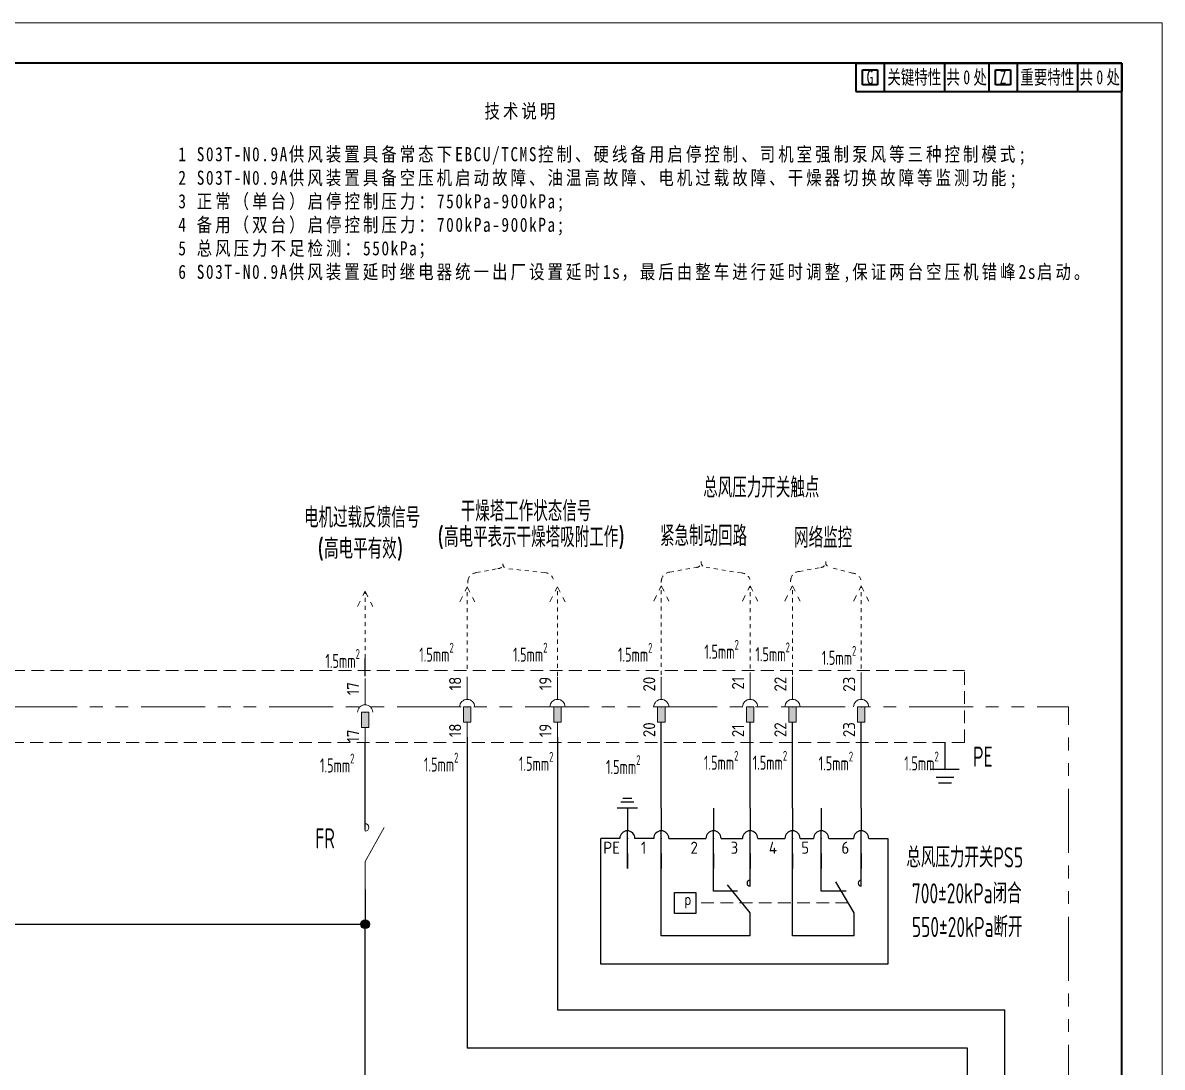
# Model space of a CAD drawing. Header units: millimetres. Extents: x 0 to 840, y 0 to 594.
# Drawn here: x 557.3 to 840, y 335 to 594 of the extents above; entities that cross this region are included whole.
import ezdxf
from ezdxf.enums import TextEntityAlignment as Align

# ---------------------------------------------------------------- set-up
doc = ezdxf.new("R2010")
doc.units = ezdxf.units.MM
for name, pattern in [('CENTER2', [12, 7, -1, 1, -1, 1, -1]), ('HIDDEN', [9.525, 6.35, -3.175]), ('PHANTOM2', [31.75, 15.875, -3.175, 3.175, -3.175, 3.175, -3.175]), ('虚线', [2, 1, -1])]:
    doc.linetypes.add(name, pattern=pattern)
for name, color, linetype, lineweight in [('AM_3', 3, '虚线', 13), ('BLK_0.5mm^2', 7, 'Continuous', 18), ('SYMS', 7, 'Continuous', 18), ('TERMS', 4, 'Continuous', 18), ('双点划线', 6, 'CENTER2', 18), ('尺寸线层', 3, 'Continuous', 13), ('标注', 3, 'Continuous', 18), ('粗实线', 7, 'Continuous', 35), ('粗实线层', 7, 'Continuous', 25), ('虚线', 2, 'HIDDEN', 18), ('虚线层', 6, '虚线', 13)]:
    doc.layers.add(name, color=color, linetype=linetype, lineweight=lineweight)
doc.styles.add('PIN', font='simplex.shx', dxfattribs={"width": 0.75, "bigfont": 'gbcbig.shx'})
doc.styles.add('WD_IEC', font='isocp2.shx', dxfattribs={"width": 0.9, "bigfont": 'gbcbig.shx'})
doc.styles.add('标准', font='isoct2.shx')
doc.styles.add('海泰标注样式', font='isocp.shx', dxfattribs={"width": 0.7, "bigfont": 'gbcbig.shx'})
doc.styles.add('海泰汉字样式', font='仿宋_GB2312.ttf', dxfattribs={"width": 0.7})

# ---------------------------------------------------------------- blocks, each defined once
blk = doc.blocks.new('NJHT-A1')
at = {"color": 7, "linetype": 'Continuous', "lineweight": 18}
for p, q in [((840, 594), (0, 594)), ((840, 0), (840, 594))]:
    blk.add_line(p, q, dxfattribs=at)
at = {"color": 7, "linetype": 'Continuous', "lineweight": 35}
for p, q in [((830, 584), (25, 584)), ((830, 10), (830, 584))]:
    blk.add_line(p, q, dxfattribs=at)
at = {"color": 2, "linetype": 'Continuous', "lineweight": 18, "style": '海泰汉字样式', "width": 0.6}
blk.add_attdef('5', text='', height=5, rotation=180, dxfattribs=at).set_placement((50, 578.5), align=Align.MIDDLE_CENTER)
at = {"color": 2, "linetype": 'Continuous', "lineweight": 18, "style": '海泰汉字样式'}
for tag, height, width, p in [('1', 5, 0.7, (805, 59.25)), ('2', 5, 0.7, (805, 51.75)), ('7', 5, 0.7, (755, 50.5)), ('3', 5, 0.6, (805, 38)), ('12', 3.5, 0.7, (668, 34.5)), ('13', 3.5, 0.6, (682, 34.5)), ('20', 3.5, 0.7, (708, 34.5)), ('21', 3.5, 0.6, (722, 34.5)), ('14', 3.5, 0.7, (668, 27.5)), ('15', 3.5, 0.6, (682, 27.5)), ('22', 3.5, 0.7, (708, 27.5)), ('23', 3.5, 0.6, (722, 27.5)), ('8', 3.5, 0.7, (762, 22.5)), ('9', 3.5, 0.7, (774, 22.5)), ('4', 5, 0.6, (805, 22.5)), ('16', 3.5, 0.7, (668, 20.5)), ('17', 3.5, 0.6, (682, 20.5)), ('24', 3.5, 0.7, (708, 20.5)), ('25', 3.5, 0.6, (722, 20.5)), ('18', 3.5, 0.7, (668, 13.5)), ('19', 3.5, 0.6, (682, 13.5)), ('26', 3.5, 0.7, (708, 13.5)), ('27', 3.5, 0.6, (722, 13.5)), ('11', 3.5, 0.7, (742.5, 13.5)), ('10', 3.5, 0.7, (767.5, 13.5)), ('6', 3.5, 0.7, (811.57, 13.5))]:
    blk.add_attdef(tag, text='', height=height, dxfattribs=dict(at, width=width)).set_placement(p, align=Align.MIDDLE_CENTER)
blk = doc.blocks.new('质量特性标注表')
at = {"layer": '粗实线'}
for p, q in [((0, 0), (0, -7)), ((0, 0), (66, 0)), ((7, 0), (7, -7)), ((22, 0), (22, -7)), ((33, 0), (33, -7)), ((40, 0), (40, -7)), ((55, 0), (55, -7)), ((66, 0), (66, -7)), ((1.65, -1.65), (5.35, -1.65)), ((1.65, -5.35), (1.65, -1.65)), ((5.35, -1.65), (5.35, -5.35)), ((34.65, -1.65), (38.35, -1.65)), ((34.65, -5.35), (34.65, -1.65)), ((38.35, -1.65), (38.35, -5.35)), ((5.35, -5.35), (1.65, -5.35)), ((38.35, -5.35), (34.65, -5.35)), ((0, -7), (66, -7))]:
    blk.add_line(p, q, dxfattribs=at)
at = {"layer": '标注', "color": 2, "style": '海泰汉字样式', "width": 0.7}
for s, p in [('G', (3.5, -3.5)), ('关键特性', (14.5, -3.5)), ('共  处', (27.5, -3.5)), ('Z', (36.5, -3.5)), ('重要特性', (47.5, -3.5)), ('共  处', (60.5, -3.5))]:
    blk.add_text(s, height=3.5, dxfattribs=at).set_placement(p, align=Align.MIDDLE_CENTER)
for tag, p in [('关键特性处数', (27.5, -3.5)), ('重要特性处数', (60.5, -3.5))]:
    blk.add_attdef(tag, text='', height=3.5, dxfattribs=at).set_placement(p, align=Align.MIDDLE_CENTER)
blk = doc.blocks.new('VC02JP_1')
blk.add_hatch(color=256).paths.add_polyline_path([(0.62, -2.5), (0.62, 0), (-0.62, 0), (-0.62, -2.5)], flags=0)
for p, q in [((0, 5), (0, 1.25)), ((0, -2.5), (0, -5))]:
    blk.add_line(p, q)
blk.add_lwpolyline([(0.62, 0), (-0.62, 0), (-0.62, -2.5), (0.62, -2.5)], close=True)
blk.add_arc((0, 0), 1.25, 0, 180)
blk.add_point((0, 0))
at = {"style": 'WD_IEC'}
for tag, p in [('INST', (-5.25, 8)), ('LOC', (-5.25, 5)), ('TAG2', (-5.25, 2)), ('DESC1', (-5.25, -5.1)), ('DESC2', (-5.25, -8.1)), ('DESC3', (-5.25, -11.1))]:
    blk.add_attdef(tag, text='', height=2, dxfattribs=at).set_placement(p, align=Align.RIGHT)
blk.add_attdef('TERM02', text='', height=2, rotation=90, dxfattribs=at).set_placement((-1, 5), align=Align.RIGHT)
for tag, p, height in [('X2TERM02', (0, 5), 0.32), ('X2TERMDESC02', (0, 4.48), 0.32), ('MFG', (2.75, 4), 1.5), ('CAT', (2.75, 1.5), 1.5), ('X4LINK', (-1.25, -1.25), 0.32), ('X1LINK', (1.25, -1.25), 0.32), ('ASSYCODE', (2.75, -2.75), 1), ('FAMILY', (2.75, -4.25), 1), ('X8TERM01', (0, -5), 0.32), ('X8TERMDESC01', (0, -5.52), 0.32), ('CATDESC', (2.75, -5.75), 1)]:
    blk.add_attdef(tag, p, '', height=height, dxfattribs=at)
blk.add_attdef('TERM01', (-1, -5), '', height=2, rotation=90, dxfattribs=at)
blk = doc.blocks.new('HA1X2_1')
blk.add_lwpolyline([(-1.25, -2.5), (0, 0), (1.25, -2.5)])
at = {"style": 'WD_IEC'}
for tag, p in [('DESC1', (0, 5.1)), ('DESC2', (0, 1.25))]:
    blk.add_attdef(tag, text='', height=2.5, dxfattribs=at).set_placement(p, align=Align.CENTER)
blk.add_attdef('X8TERM01', (0, 0), '', height=0.32, dxfattribs=at)
blk = doc.blocks.new('gtsdf')
for p, q in [((899.43, -231.17), (899.43, -236.8)), ((907.84, -231.17), (907.84, -236.8)), ((920.8, -231.17), (920.8, -236.8)), ((929.87, -231.17), (929.87, -236.8)), ((940.39, -231.17), (940.39, -236.8)), ((947.51, -231.17), (947.51, -236.8)), ((957.43, -231.17), (957.43, -236.8)), ((899.43, -246.17), (899.43, -236.8)), ((907.84, -262.86), (907.84, -236.8)), ((920.8, -251.76), (920.8, -236.8)), ((929.87, -250.52), (929.87, -236.8)), ((940.39, -262.86), (940.39, -236.8)), ((947.51, -251.76), (947.51, -236.8)), ((957.43, -250.52), (957.43, -236.8)), ((892.81, -269.86), (892.81, -238.67)), ((897.55, -238.67), (892.81, -238.67)), ((905.97, -238.67), (901.3, -238.67)), ((909.72, -238.67), (918.92, -238.67)), ((922.67, -238.67), (928, -238.67)), ((931.75, -238.67), (938.51, -238.67)), ((942.26, -238.67), (945.63, -238.67)), ((949.38, -238.67), (955.56, -238.67)), ((959.31, -238.67), (964.08, -238.67)), ((964.08, -238.67), (964.08, -269.86)), ((899.43, -242.42), (899.43, -246.17)), ((907.84, -242.42), (907.84, -246.17)), ((920.8, -242.42), (920.8, -246.17)), ((929.87, -242.42), (929.87, -246.17)), ((940.39, -242.42), (940.39, -246.17)), ((947.51, -242.42), (947.51, -246.17)), ((957.43, -242.42), (957.43, -246.17)), ((911.13, -252.05), (916.38, -252.05)), ((911.13, -257.3), (911.13, -252.05)), ((916.38, -252.05), (916.38, -257.3)), ((926.78, -251.76), (920.8, -251.76)), ((953.69, -251.76), (947.51, -251.76)), ((916.38, -257.3), (911.13, -257.3)), ((929.87, -262.86), (907.84, -262.86)), ((955.71, -262.86), (940.39, -262.86)), ((964.08, -269.86), (892.81, -269.86))]:
    blk.add_line(p, q)
at = {"color": 7, "ltscale": 0.287133}
for p, q in [((929.87, -257.09), (924.24, -250.16)), ((955.71, -257.09), (951.1, -249.46))]:
    blk.add_line(p, q, dxfattribs=at)
at = {"color": 7}
for p, q in [((929.87, -262.86), (929.87, -257.09)), ((955.71, -262.86), (955.71, -257.09))]:
    blk.add_line(p, q, dxfattribs=at)
for centre, radius, start, end in [((899.43, -238.67), 1.88, 0, 180), ((907.84, -238.67), 1.88, 0, 180), ((920.8, -238.67), 1.88, 0, 180), ((929.87, -238.67), 1.88, 0, 180), ((929.87, -238.67), 1.88, 0, 180), ((940.39, -238.67), 1.88, 0, 180), ((947.51, -238.67), 1.88, 0, 180), ((957.43, -238.67), 1.88, 0, 180), ((957.43, -238.67), 1.88, 0, 180), ((929.87, -249.77), 0.75, 90, 270), ((957.43, -249.77), 0.75, 90, 270)]:
    blk.add_arc(centre, radius, start, end)
for p in [(929.87, -236.8), (957.43, -236.8), (899.43, -238.67), (907.84, -238.67), (920.8, -238.67), (940.39, -238.67), (947.51, -238.67)]:
    blk.add_point(p)
at = {"layer": '虚线', "ltscale": 0.5}
blk.add_line((954.25, -254.67), (916.38, -254.67), dxfattribs=at)
at = {"style": 'PIN', "width": 0.75}
blk.add_text('p', height=2.62, dxfattribs=at).set_placement((913.63, -255.1))
at = {"layer": 'AM_3', "style": 'WD_IEC'}
for tag, p in [('PE', (897.61, -242.48)), ('1', (904.13, -242.48)), ('2', (916.92, -242.48)), ('3', (926.93, -242.48)), ('4', (936.56, -242.48)), ('5', (944.52, -242.48)), ('6', (954.48, -242.48))]:
    blk.add_attdef(tag, text='', height=3, dxfattribs=at).set_placement(p, align=Align.RIGHT)
blk = doc.blocks.new('bfcgb')
blk.add_hatch(color=256).paths.add_polyline_path([(1495.06, 338, 1), (1492.9, 338, 1)])
blk.add_circle((1493.98, 338), 1.08)
blk = doc.blocks.new('VC01JP_1')
blk.add_hatch(color=256).paths.add_polyline_path([(0.62, -2.5), (0.62, 0), (-0.62, 0), (-0.62, -2.5)], flags=0)
for p, q in [((0, 5), (0, 1.25)), ((0, -2.5), (0, -5))]:
    blk.add_line(p, q)
blk.add_lwpolyline([(0.62, 0), (-0.62, 0), (-0.62, -2.5), (0.62, -2.5)], close=True)
blk.add_arc((0, 0), 1.25, 0, 180)
blk.add_point((0, 0))
at = {"style": 'WD_IEC'}
for tag, p in [('INST', (-5.25, 8)), ('LOC', (-5.25, 5)), ('TAG1', (-5.25, 2)), ('DESC1', (-5.25, -5.1)), ('DESC2', (-5.25, -8.1)), ('DESC3', (-5.25, -11.1))]:
    blk.add_attdef(tag, text='', height=2, dxfattribs=at).set_placement(p, align=Align.RIGHT)
blk.add_attdef('TERM02', text='', height=2, rotation=90, dxfattribs=at).set_placement((-1, 5), align=Align.RIGHT)
for tag, p, height in [('X2TERM02', (0, 5), 0.32), ('X2TERMDESC02', (0, 4.48), 0.32), ('MFG', (2.75, 4), 1.5), ('CAT', (2.75, 1.5), 1.5), ('X4LINK', (-1.25, -1.25), 0.32), ('X1LINK', (1.25, -1.25), 0.32), ('ASSYCODE', (2.75, -2.75), 1), ('FAMILY', (2.75, -4.25), 1), ('X8TERM01', (0, -5), 0.32), ('X8TERMDESC01', (0, -5.52), 0.32), ('CATDESC', (2.75, -5.75), 1)]:
    blk.add_attdef(tag, p, '', height=height, dxfattribs=at)
blk.add_attdef('TERM01', (-1, -5), '', height=2, rotation=90, dxfattribs=at)
blk = doc.blocks.new('VMS21P_1')
for p, q in [((0, 7.5), (0, 2.5)), ((0, -2.5), (3.125, 3.125)), ((0, -2.5), (0, -7.5))]:
    blk.add_line(p, q)
blk.add_arc((0, 3.125), 0.625, 270, 90)
at = {"style": 'WD_IEC'}
for tag, p in [('INST', (-5.25, 7.75)), ('LOC', (-5.25, 4.25)), ('TAG2', (-5.25, 0.75)), ('XREF', (-5.25, -3.75)), ('DESC1', (-5.25, -7.6)), ('DESC2', (-5.25, -11.1)), ('DESC3', (-5.25, -14.6))]:
    blk.add_attdef(tag, text='', height=2.5, dxfattribs=at).set_placement(p, align=Align.RIGHT)
for tag, p, height in [('X2TERM01', (0, 7.5), 0.32), ('X4LINK', (-2, 0), 0.32), ('X1LINK', (-0.5, 0), 0.32), ('CONTACT', (4, -3.5), 1), ('FAMILY', (4, -5), 1), ('X8TERM02', (0, -7.5), 0.32)]:
    blk.add_attdef(tag, p, '', height=height, dxfattribs=at)
blk.add_attdef('TERM01', text='', height=2, rotation=90, dxfattribs=at).set_placement((-1, 7.5), align=Align.RIGHT)
blk.add_attdef('TERM02', (-1, -7.5), '', height=2, rotation=90, dxfattribs=at)

msp = doc.modelspace()

# ---------------------------------------------------------------- linework, layer by layer
for p, q in [((642.2741, 431.98071), (642.2741, 436.32306)), ((715.74062, 399.20493), (715.74062, 420.56479)), ((737.77122, 399.20493), (737.77122, 420.56479)), ((748.28264, 399.20493), (748.28264, 420.56479)), ((765.32895, 399.20493), (765.32895, 420.56479)), ((667.60001, 416.81479), (667.60001, 339.65116)), ((689.98242, 416.81479), (689.98242, 349.18911)), ((786.10575, 415.53236), (786.10575, 408.90848)), ((642.2741, 393.94483), (642.2741, 415.4807)), ((642.2741, 379.07007), (642.2741, 370.18878)), ((384.1506, 370.40801), (642.2741, 370.40801)), ((642.2741, 302.82415), (642.2741, 370.40801)), ((689.98242, 349.18911), (800.97312, 349.18911)), ((791.72951, 339.65116), (667.60001, 339.65116))]:
    msp.add_line(p, q)
at = {"color": 1}
for p, q in [((782.60058, 408.90848), (789.61092, 408.90848)), ((783.90089, 406.87518), (788.31061, 406.87518)), ((784.52277, 405.51964), (787.68873, 405.51964))]:
    msp.add_line(p, q, dxfattribs=at)
at = {"color": 3}
for p, q in [((708.46393, 401.64489), (706.18444, 401.64489)), ((709.84791, 399.20493), (704.80046, 399.20493)), ((708.91169, 400.66891), (705.73668, 400.66891))]:
    msp.add_line(p, q, dxfattribs=at)
at = {"layer": '双点划线', "linetype": 'PHANTOM2'}
for p in [(46.9516, 424.31479), (816.7777, 134.14876)]:
    msp.add_line(p, (816.7777, 424.31479), dxfattribs=at)
at = {"layer": '粗实线层'}
for p, q in [((800.97312, 233.19664), (800.97312, 349.18911)), ((791.72951, 242.51536), (791.72951, 339.65116))]:
    msp.add_line(p, q, dxfattribs=at)
at = {"layer": '虚线', "ltscale": 0.5}
for p, q in [((140.3769, 433.31479), (790.99006, 433.31479)), ((790.99006, 415.53402), (790.99006, 433.31479)), ((790.99006, 415.53402), (140.3769, 415.31479))]:
    msp.add_line(p, q, dxfattribs=at)
at = {"layer": '虚线层'}
for p, q in [((669.89335, 457.62011), (675.22367, 458.61796)), ((686.88411, 457.62011), (677.62367, 458.61796)), ((717.89802, 457.75019), (724.43436, 458.92211)), ((725.63436, 460.12211), (725.63436, 460.42211)), ((735.65865, 457.5381), (726.83436, 458.92211)), ((749.99103, 457.92427), (755.32135, 458.92211)), ((756.52135, 460.12211), (756.52135, 460.42211)), ((763.19902, 457.48657), (757.72135, 458.92211)), ((642.2741, 428.36465), (642.2741, 452.99003)), ((667.60001, 433.79772), (667.60001, 454.11365)), ((689.98263, 432.00256), (689.98263, 454.11365)), ((715.74062, 432.25325), (715.74062, 454.33288)), ((737.77122, 431.81479), (737.77122, 454.33288)), ((748.28264, 432.25325), (748.28264, 454.33288)), ((765.32895, 431.81479), (765.32895, 454.33288))]:
    msp.add_line(p, q, dxfattribs=at)
for centre, radius, start, end in [((675.22367, 459.81796), 1.2, 270, 0), ((677.62367, 459.81796), 1.2, 180, 270), ((724.43436, 460.12211), 1.2, 270, 0), ((726.83436, 460.12211), 1.2, 180, 270), ((750.10336, 455.67737), 2.2497, 92.8620485, 164.7634111), ((755.32135, 460.12211), 1.2, 270, 0), ((757.72135, 460.12211), 1.2, 180, 270), ((671.30841, 455.01796), 3.6, 164.7569601, 180), ((670.00568, 455.37322), 2.2497, 92.8620485, 164.7634111), ((686.77178, 455.37322), 2.2497, 15.2365889, 87.1379515), ((719.31308, 455.14804), 3.6, 164.7569601, 180), ((718.01035, 455.5033), 2.2497, 92.8620485, 164.7634111), ((735.54632, 455.29121), 2.2497, 15.2365889, 87.1379515), ((751.40609, 455.32211), 3.6, 164.7569601, 180), ((763.08668, 455.23967), 2.2497, 15.2365889, 87.1379515)]:
    msp.add_arc(centre, radius, start, end, dxfattribs=at)

# ---------------------------------------------------------------- block references
for name, p in [('NJHT-A1', (0, 0)), ('bfcgb', (-851.71001, 32.40693)), ('bfcgb', (-851.71001, 32.40693)), ('bfcgb', (-851.71001, 32.40693))]:
    msp.add_blockref(name, p)
ref = msp.add_blockref('质量特性标注表', (764, 584))
ref.add_attrib('重要特性处数', '0', dxfattribs={"layer": '标注', "height": 3.5, "style": '海泰汉字样式', "width": 0.7}).set_placement((824.5, 580.5), align=Align.MIDDLE_CENTER)
ref.add_attrib('关键特性处数', '0', dxfattribs={"layer": '标注', "height": 3.5, "style": '海泰汉字样式', "width": 0.7}).set_placement((791.5, 580.5), align=Align.MIDDLE_CENTER)
msp.add_blockref('gtsdf', (-192.10318, 630.37652)).add_auto_attribs({'PE': 'PE', '5': '5', '4': '4', '2': '2', '1': '1', '6': '6', '3': '3'})
at = {"layer": 'SYMS', "linetype": 'PHANTOM2'}
ref = msp.add_blockref('VC01JP_1', (642.2741, 422.9807), dxfattribs=dict(at, xscale=1.5, yscale=1.5, zscale=1.5))
ref.add_attrib('TERM02', '17', dxfattribs={"layer": 'TERMS', "height": 3, "rotation": 90, "style": 'WD_IEC'}).set_placement((640.7741, 430.4807), align=Align.RIGHT)
ref.add_attrib('TERM01', '17', (640.7741, 415.4807), dxfattribs={"layer": 'TERMS', "height": 3, "rotation": 90, "style": 'WD_IEC'})
at = {"layer": 'SYMS'}
ref = msp.add_blockref('VC02JP_1', (667.60001, 424.31479), dxfattribs=dict(at, xscale=1.5, yscale=1.5, zscale=1.5))
ref.add_attrib('TERM02', '18', dxfattribs={"layer": 'TERMS', "height": 3, "rotation": 90, "style": 'WD_IEC'}).set_placement((666.10001, 431.81479), align=Align.RIGHT)
ref.add_attrib('TERM01', '18', (666.10001, 416.81479), dxfattribs={"layer": 'TERMS', "height": 3, "rotation": 90, "style": 'WD_IEC'})
ref = msp.add_blockref('VC02JP_1', (689.98242, 424.31479), dxfattribs=dict(at, xscale=1.5, yscale=1.5, zscale=1.5))
ref.add_attrib('TERM02', '19', dxfattribs={"layer": 'TERMS', "height": 3, "rotation": 90, "style": 'WD_IEC'}).set_placement((688.48242, 431.81479), align=Align.RIGHT)
ref.add_attrib('TERM01', '19', (688.48242, 416.81479), dxfattribs={"layer": 'TERMS', "height": 3, "rotation": 90, "style": 'WD_IEC'})
ref = msp.add_blockref('VC02JP_1', (715.74062, 424.31479), dxfattribs=dict(at, xscale=1.5, yscale=1.5, zscale=1.5))
ref.add_attrib('TERM02', '20', dxfattribs={"layer": 'TERMS', "height": 3, "rotation": 90, "style": 'WD_IEC'}).set_placement((714.24062, 431.81479), align=Align.RIGHT)
ref.add_attrib('TERM01', '20', (714.24062, 416.81479), dxfattribs={"layer": 'TERMS', "height": 3, "rotation": 90, "style": 'WD_IEC'})
ref = msp.add_blockref('VC02JP_1', (737.77122, 424.31479), dxfattribs=dict(at, xscale=1.5, yscale=1.5, zscale=1.5))
ref.add_attrib('TERM02', '21', dxfattribs={"layer": 'TERMS', "height": 3, "rotation": 90, "style": 'WD_IEC'}).set_placement((736.27122, 431.81479), align=Align.RIGHT)
ref.add_attrib('TERM01', '21', (736.27122, 416.81479), dxfattribs={"layer": 'TERMS', "height": 3, "rotation": 90, "style": 'WD_IEC'})
ref = msp.add_blockref('VC02JP_1', (748.28264, 424.31479), dxfattribs=dict(at, xscale=1.5, yscale=1.5, zscale=1.5))
ref.add_attrib('TERM02', '22', dxfattribs={"layer": 'TERMS', "height": 3, "rotation": 90, "style": 'WD_IEC'}).set_placement((746.78264, 431.81479), align=Align.RIGHT)
ref.add_attrib('TERM01', '22', (746.78264, 416.81479), dxfattribs={"layer": 'TERMS', "height": 3, "rotation": 90, "style": 'WD_IEC'})
ref = msp.add_blockref('VC02JP_1', (765.32895, 424.31479), dxfattribs=dict(at, xscale=1.5, yscale=1.5, zscale=1.5))
ref.add_attrib('TERM02', '23', dxfattribs={"layer": 'TERMS', "height": 3, "rotation": 90, "style": 'WD_IEC'}).set_placement((763.82895, 431.81479), align=Align.RIGHT)
ref.add_attrib('TERM01', '23', (763.82895, 416.81479), dxfattribs={"layer": 'TERMS', "height": 3, "rotation": 90, "style": 'WD_IEC'})
at = {"layer": 'SYMS', "xscale": 1.5, "yscale": 1.5, "zscale": 1.5}
msp.add_blockref('VMS21P_1', (642.2741, 389.73647), dxfattribs=at)
at = {"layer": '虚线层', "xscale": 1.5, "yscale": 1.5, "zscale": 1.5}
for p in [(642.2741, 452.99003), (667.60001, 454.11365), (689.98263, 454.11365), (715.74062, 454.33288), (737.77122, 454.33288), (748.28264, 454.33288), (765.32895, 454.33288)]:
    msp.add_blockref('HA1X2_1', p, dxfattribs=at)

# ---------------------------------------------------------------- texts
at = {"layer": 'BLK_0.5mm^2', "char_height": 5, "attachment_point": 1, "line_spacing_factor": 0.99982, "style": '标准'}
for s, insert, width in [('{\\Fisocp2,gbcbig|c134;\\C3;(高电平表示干燥塔吸附工作)}', (660.17309, 468.93738), 48.7235377), ('{\\Fisocp2,gbcbig|c134;\\C3;紧急制动回路}', (715.41712, 469.23446), 23.0729747), ('{\\Fisocp2,gbcbig|c134;\\C3;网络监控}', (748.68693, 468.76687), 33.1669556), ('{\\Fisocp2,gbcbig|c134;\\C3;(高电平有效)}', (630.41499, 466.05083), 31.9506378), ('{\\Fisocp2,gbcbig|c134;\\C3;总风压力开关\\W0.7;PS5}', (776.52862, 389.49918), 41.0010451)]:
    msp.add_mtext(s, dxfattribs=dict(at, insert=insert, width=width))
at = {"layer": '尺寸线层', "char_height": 5, "attachment_point": 1}
for s, insert, width, style in [('{\\Fisocp2,gbcbig|c134;\\C3;总风压力开关触点}', (726.14352, 481.22775), 29.9444882, '标准'), ('{\\Fisocp2,gbcbig|c134;\\C3;干燥塔工作状态信号}', (665.99099, 475.37009), 42.5209704, '标准'), ('{\\Fisocp2,gbcbig|c134;\\W0.7;FR}', (629.91312, 394.20148), 23.961927, '标准'), ('{\\Fisocp,@extfont2|c134;7}00%%P20kPa{\\Fisocp2,gbcbig|c134;\\W1;闭合}\\P{\\Fisocp,@extfont2|c134;550}%%P20kPa{\\Fisocp2,gbcbig|c134;\\W1;断开}', (777.90529, 380.57497), 41.3170802, '海泰标注样式')]:
    msp.add_mtext(s, dxfattribs=dict(at, insert=insert, width=width, style=style))
at = {"layer": '尺寸线层', "char_height": 5, "attachment_point": 1, "line_spacing_factor": 0.99982, "style": '标准'}
for s, insert, width in [('{\\Fisocp2,gbcbig|c134;电机过载反馈信号}', (627.11981, 473.77899), 32.9452396), ('{\\Fisocp2,gbcbig|c134;\\W0.7;\\C3;PE}', (793.08473, 414.47476), 26.6587087)]:
    msp.add_mtext(s, dxfattribs=dict(at, insert=insert, width=width))
at = {"layer": '标注', "color": 2, "insert": (595.92485, 563.15564), "char_height": 3.5, "width": 228.5094731, "attachment_point": 1, "line_spacing_factor": 0.99982, "style": '海泰汉字样式'}
msp.add_mtext('{\\W0.8;\\T1.2;1 S03T-N0.9A供风装置具备常态下EBCU/TCMS控制、硬线备用启停控制、司机室强制泵风等三种控制模式;\\P2 S03T-N0.9A供风装置具备空压机启动故障、油温高故障、电机过载故障、干燥器切换故障等监测功能;\\P3 正常（单台）启停控制压力：750kPa-900kPa;\\P4 备用（双台）启停控制压力：700kPa-900kPa;\\P5 总风压力不足检测：550kPa；\\P6 S03T-N0.9A供风装置延时继电器统一出厂设置延时1s，最后由整车进行延时调整,保证两台空压机错峰2s启动。}', dxfattribs=at)
at = {"layer": '标注', "color": 2, "char_height": 3.5, "width": 12.7561908, "attachment_point": 1, "style": '海泰标注样式'}
for insert in [(726.43543, 440.95273), (632.43019, 438.6692), (655.70396, 440.22709), (678.96402, 440.22709), (705.00355, 440.20332), (739.09641, 440.31224), (755.56214, 439.44636), (631.07976, 412.74162), (656.86959, 412.96084), (680.43115, 413.15416), (726.32369, 413.41937), (738.42109, 413.41937), (754.78738, 413.2518), (776.02341, 413.2518), (702.04187, 412.36043)]:
    msp.add_mtext('\\A1;1.5mm{\\H0.7x;\\S2^ ;}', dxfattribs=dict(at, insert=insert))
at = {"layer": '粗实线层', "insert": (671.87801, 573.8388), "char_height": 3.5, "width": 36.6843502, "attachment_point": 1, "style": '海泰标注样式'}
msp.add_mtext('{\\fFangSong_GB2312|b0|i0|c134|p49;\\W0.8;\\T1.2;\\C2;技术说明}', dxfattribs=at)

doc.saveas('drawing.dxf')
